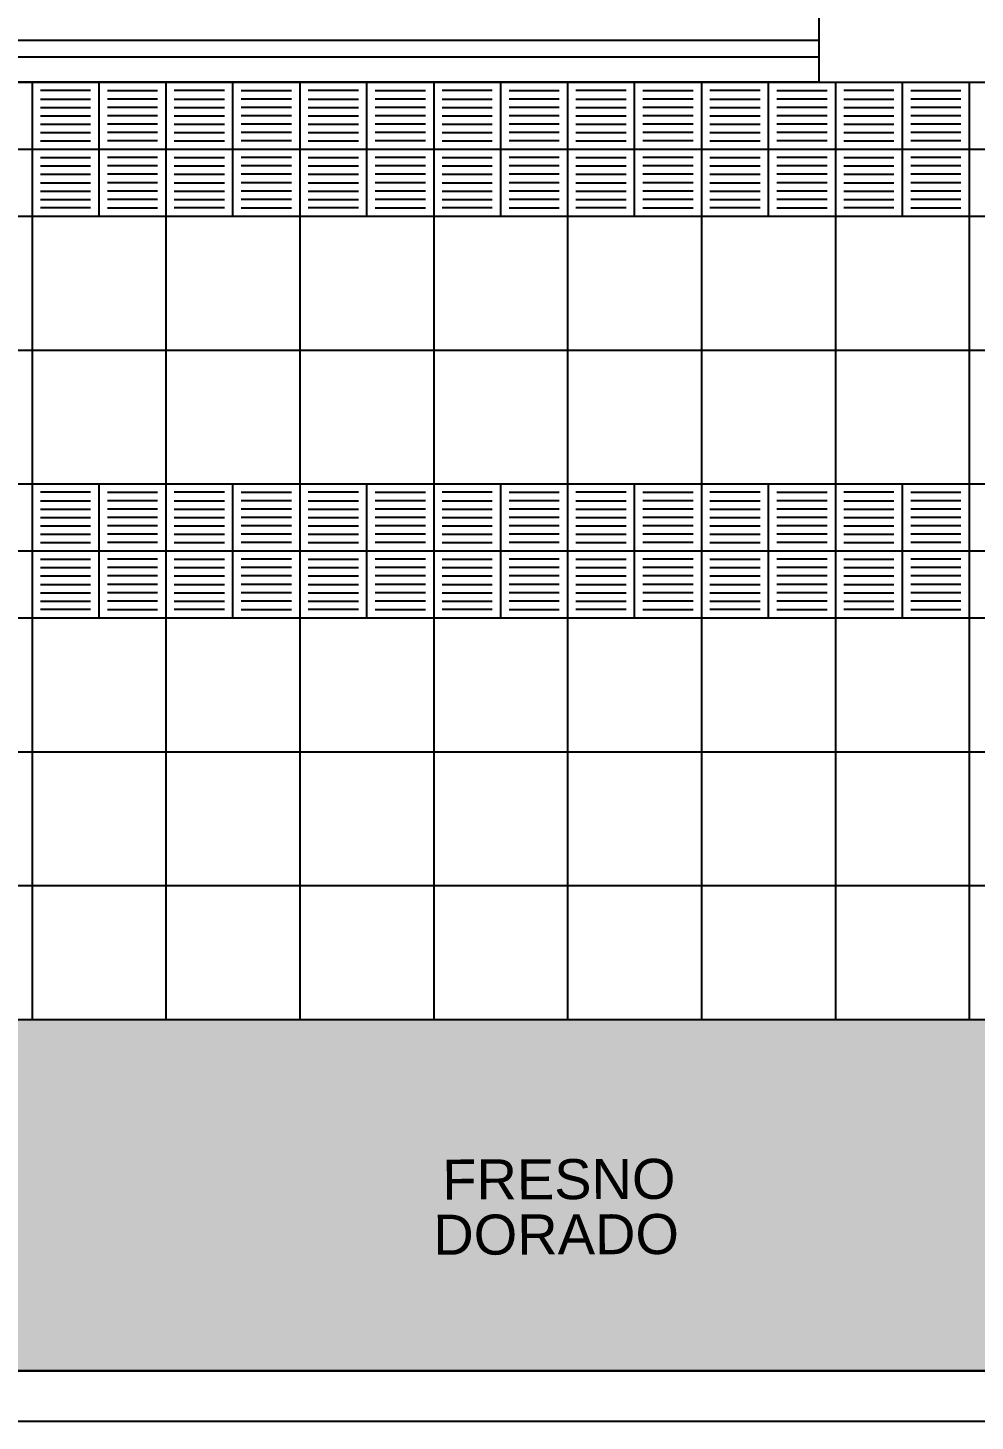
# Model space of a CAD drawing. Header units: inches. Extents: x -309 to 190, y -1585 to -1350.
# Drawn here: x -238.904 to -236.074, y -1423.408 to -1419.246 of the extents above; entities that cross this region are included whole.
import ezdxf

# ---------------------------------------------------------------- set-up
doc = ezdxf.new("R2010")
doc.units = ezdxf.units.IN
doc.header["$MEASUREMENT"] = 0
doc.linetypes.add('CENTER2', pattern=[1.125, 0.75, -0.125, 0.125, -0.125])
doc.linetypes.add('HIDDEN', pattern=[0.375, 0.25, -0.125])
for name, color, linetype in [('02', 9, 'CONTINUOUS'), ('10-TEXTO', 9, 'CONTINUOUS'), ('CIEGOS', 9, 'CONTINUOUS'), ('DET', 9, 'CONTINUOUS'), ('lm', 9, 'HIDDEN'), ('NO VIDENTES', 9, 'CONTINUOUS'), ('V2', 9, 'CONTINUOUS')]:
    doc.layers.add(name, color=color, linetype=linetype)
doc.styles.add('ROMANS', font='arial.ttf')

msp = doc.modelspace()

# ---------------------------------------------------------------- hatches: boundary and pattern name
at = {"layer": 'DET'}
h = msp.add_hatch(dxfattribs=at)
h.set_pattern_fill('AR-CONC', color=256, scale=0.04, style=0)
h.set_pattern_definition([(50, (136.40562, -1134.24455), (0.28690407, -0.02510085), [0.03, -0.33]), (355, (136.40562, -1134.24455), (-0.05550053, 0.30087685), [0.024, -0.264]), (100.451444, (136.42953, -1134.24665), (0.23140354, 0.275776), [0.02549608, -0.28045684]), (46.1842, (136.40562, -1134.16455), (0.42689653, -0.0662077), [0.045, -0.495]), (96.63564, (136.4412, -1134.17007), (0.37386478, 0.38964744), [0.03824414, -0.4206855]), (351.18416, (136.4056, -1134.16455), (0.37386478, 0.38964744), [0.036, -0.396]), (21, (136.44562, -1134.18455), (0.23876282, -0.16104756), [0.03, -0.33]), (326, (136.44562, -1134.18455), (0.09732613, 0.29006002), [0.024, -0.264]), (71.451445, (136.46552, -1134.19797), (0.33608895, 0.12901246), [0.02549608, -0.28045684]), (37.5, (136.40562, -1134.24455), (0.004863942, 0.133157542), [0, -0.2608, 0, -0.268, 0, -0.265]), (7.5, (136.40562, -1134.24455), (0.105227815, 0.157764685), [0, -0.1528, 0, -0.2548, 0, -0.101]), (327.5, (136.31642, -1134.24455), (0.213528974, -0.009021949), [0, -0.1, 0, -0.312, 0, -0.414]), (317.5, (136.27642, -1134.24455), (0.23327447, 0.04004199), [0, -0.13, 0, -0.2072, 0, -0.294])])
h.paths.add_polyline_path([(-239.6918, -1422.2082), (-239.6918, -1423.2582), (-212.4918, -1423.2582), (-212.4918, -1422.2082)])

# ---------------------------------------------------------------- linework, layer by layer
at = {"layer": '02'}
for p, q in [((-236.541, -1419.2832), (-241.5318, -1419.2832)), ((-236.541, -1419.3332), (-241.5318, -1419.3332))]:
    msp.add_line(p, q, dxfattribs=at)
msp.add_lwpolyline([(-241.5318, -1419.2082), (-236.541, -1419.2082), (-236.541, -1419.4082), (-241.5318, -1419.4082)], close=True, dxfattribs=at)
at = {"layer": 'CIEGOS'}
for points in [[(-264.4918, -1419.4082), (-172.9718, -1419.4082)], [(-264.6577, -1419.8082), (-172.8062, -1419.8082)], [(-264.9895, -1420.6082), (-172.4742, -1420.6082)], [(-264.9895, -1420.6082), (-172.4742, -1420.6082)], [(-265.1553, -1421.0082), (-172.3084, -1421.0082)], [(-265.1553, -1421.0082), (-172.3084, -1421.0082)]]:
    msp.add_lwpolyline(points, dxfattribs=at)
at = {"layer": 'DET'}
for points in [[(-238.8918, -1419.4082), (-238.8918, -1422.2082)], [(-238.8918, -1419.4082), (-238.8918, -1422.2082)], [(-238.6918, -1419.8082), (-238.6918, -1419.4082)], [(-238.6918, -1419.8082), (-238.6918, -1419.4082)], [(-238.4918, -1419.4082), (-238.4918, -1422.2082)], [(-238.4918, -1419.4082), (-238.4918, -1422.2082)], [(-238.2918, -1419.8082), (-238.2918, -1419.4082)], [(-238.2918, -1419.8082), (-238.2918, -1419.4082)], [(-238.0918, -1419.4082), (-238.0918, -1422.2082)], [(-238.0918, -1419.4082), (-238.0918, -1422.2082)], [(-237.8918, -1419.8082), (-237.8918, -1419.4082)], [(-237.8918, -1419.8082), (-237.8918, -1419.4082)], [(-237.6918, -1419.4082), (-237.6918, -1422.2082)], [(-237.6918, -1419.4082), (-237.6918, -1422.2082)], [(-237.4918, -1419.8082), (-237.4918, -1419.4082)], [(-237.4918, -1419.8082), (-237.4918, -1419.4082)], [(-237.2918, -1419.4082), (-237.2918, -1422.2082)], [(-237.2918, -1419.4082), (-237.2918, -1422.2082)], [(-237.0918, -1419.8082), (-237.0918, -1419.4082)], [(-237.0918, -1419.8082), (-237.0918, -1419.4082)], [(-236.8918, -1419.4082), (-236.8918, -1422.2082)], [(-236.8918, -1419.4082), (-236.8918, -1422.2082)], [(-236.6918, -1419.8082), (-236.6918, -1419.4082)], [(-236.6918, -1419.8082), (-236.6918, -1419.4082)], [(-236.4918, -1419.4082), (-236.4918, -1422.2082)], [(-236.4918, -1419.4082), (-236.4918, -1422.2082)], [(-236.2918, -1419.8082), (-236.2918, -1419.4082)], [(-236.2918, -1419.8082), (-236.2918, -1419.4082)], [(-236.0918, -1419.4082), (-236.0918, -1422.2082)], [(-236.0918, -1419.4082), (-236.0918, -1422.2082)], [(-264.5748, -1419.6082), (-172.889, -1419.6082)], [(-264.8236, -1420.2082), (-172.6405, -1420.2082)], [(-264.8236, -1420.2082), (-172.6405, -1420.2082)], [(-238.6918, -1421.0082), (-238.6918, -1420.6082)], [(-238.6918, -1421.0082), (-238.6918, -1420.6082)], [(-238.2918, -1421.0082), (-238.2918, -1420.6082)], [(-238.2918, -1421.0082), (-238.2918, -1420.6082)], [(-237.8918, -1421.0082), (-237.8918, -1420.6082)], [(-237.8918, -1421.0082), (-237.8918, -1420.6082)], [(-237.4918, -1421.0082), (-237.4918, -1420.6082)], [(-237.4918, -1421.0082), (-237.4918, -1420.6082)], [(-237.0918, -1421.0082), (-237.0918, -1420.6082)], [(-237.0918, -1421.0082), (-237.0918, -1420.6082)], [(-236.6918, -1421.0082), (-236.6918, -1420.6082)], [(-236.6918, -1421.0082), (-236.6918, -1420.6082)], [(-236.2918, -1421.0082), (-236.2918, -1420.6082)], [(-236.2918, -1421.0082), (-236.2918, -1420.6082)], [(-265.0724, -1420.8082), (-172.3914, -1420.8082)], [(-265.0724, -1420.8082), (-172.3914, -1420.8082)], [(-265.3212, -1421.4082), (-172.1425, -1421.4082)], [(-265.3212, -1421.4082), (-172.1425, -1421.4082)], [(-265.4871, -1421.8082), (-171.9766, -1421.8082)], [(-265.4871, -1421.8082), (-171.9766, -1421.8082)], [(-265.653, -1422.2082), (-171.8107, -1422.2082)]]:
    msp.add_lwpolyline(points, dxfattribs=at)
at = {"layer": 'lm', "linetype": 'CENTER2'}
msp.add_line((-265.8046, -1419.4082), (-171.4579, -1419.4082), dxfattribs=at)
msp.add_line((-265.8046, -1419.4082), (-171.4579, -1419.4082), dxfattribs=at)
at = {"layer": 'NO VIDENTES'}
for p, q in [((-238.7168, -1419.4332), (-238.8668, -1419.4332)), ((-238.7168, -1419.4332), (-238.8668, -1419.4332)), ((-238.6668, -1419.4332), (-238.5168, -1419.4332)), ((-238.6668, -1419.4332), (-238.5168, -1419.4332)), ((-238.3168, -1419.4332), (-238.4668, -1419.4332)), ((-238.3168, -1419.4332), (-238.4668, -1419.4332)), ((-238.2668, -1419.4332), (-238.1168, -1419.4332)), ((-238.2668, -1419.4332), (-238.1168, -1419.4332)), ((-237.9168, -1419.4332), (-238.0668, -1419.4332)), ((-237.9168, -1419.4332), (-238.0668, -1419.4332)), ((-237.8668, -1419.4332), (-237.7168, -1419.4332)), ((-237.8668, -1419.4332), (-237.7168, -1419.4332)), ((-237.5168, -1419.4332), (-237.6668, -1419.4332)), ((-237.5168, -1419.4332), (-237.6668, -1419.4332)), ((-237.4668, -1419.4332), (-237.3168, -1419.4332)), ((-237.4668, -1419.4332), (-237.3168, -1419.4332)), ((-237.1168, -1419.4332), (-237.2668, -1419.4332)), ((-237.1168, -1419.4332), (-237.2668, -1419.4332)), ((-237.0668, -1419.4332), (-236.9168, -1419.4332)), ((-237.0668, -1419.4332), (-236.9168, -1419.4332)), ((-236.7168, -1419.4332), (-236.8668, -1419.4332)), ((-236.7168, -1419.4332), (-236.8668, -1419.4332)), ((-236.6668, -1419.4332), (-236.5168, -1419.4332)), ((-236.6668, -1419.4332), (-236.5168, -1419.4332)), ((-236.3168, -1419.4332), (-236.4668, -1419.4332)), ((-236.3168, -1419.4332), (-236.4668, -1419.4332)), ((-236.2668, -1419.4332), (-236.1168, -1419.4332)), ((-236.2668, -1419.4332), (-236.1168, -1419.4332)), ((-238.8668, -1419.4582), (-238.7168, -1419.4582)), ((-238.8668, -1419.4582), (-238.7168, -1419.4582)), ((-238.8668, -1419.4832), (-238.7168, -1419.4832)), ((-238.8668, -1419.4832), (-238.7168, -1419.4832)), ((-238.5168, -1419.4582), (-238.6668, -1419.4582)), ((-238.5168, -1419.4582), (-238.6668, -1419.4582)), ((-238.5168, -1419.4832), (-238.6668, -1419.4832)), ((-238.5168, -1419.4832), (-238.6668, -1419.4832)), ((-238.4668, -1419.4582), (-238.3168, -1419.4582)), ((-238.4668, -1419.4582), (-238.3168, -1419.4582)), ((-238.4668, -1419.4832), (-238.3168, -1419.4832)), ((-238.4668, -1419.4832), (-238.3168, -1419.4832)), ((-238.1168, -1419.4582), (-238.2668, -1419.4582)), ((-238.1168, -1419.4582), (-238.2668, -1419.4582)), ((-238.1168, -1419.4832), (-238.2668, -1419.4832)), ((-238.1168, -1419.4832), (-238.2668, -1419.4832)), ((-238.0668, -1419.4582), (-237.9168, -1419.4582)), ((-238.0668, -1419.4582), (-237.9168, -1419.4582)), ((-238.0668, -1419.4832), (-237.9168, -1419.4832)), ((-238.0668, -1419.4832), (-237.9168, -1419.4832)), ((-237.7168, -1419.4582), (-237.8668, -1419.4582)), ((-237.7168, -1419.4582), (-237.8668, -1419.4582)), ((-237.7168, -1419.4832), (-237.8668, -1419.4832)), ((-237.7168, -1419.4832), (-237.8668, -1419.4832)), ((-237.6668, -1419.4582), (-237.5168, -1419.4582)), ((-237.6668, -1419.4582), (-237.5168, -1419.4582)), ((-237.6668, -1419.4832), (-237.5168, -1419.4832)), ((-237.6668, -1419.4832), (-237.5168, -1419.4832)), ((-237.3168, -1419.4582), (-237.4668, -1419.4582)), ((-237.3168, -1419.4582), (-237.4668, -1419.4582)), ((-237.3168, -1419.4832), (-237.4668, -1419.4832)), ((-237.3168, -1419.4832), (-237.4668, -1419.4832)), ((-237.2668, -1419.4582), (-237.1168, -1419.4582)), ((-237.2668, -1419.4582), (-237.1168, -1419.4582)), ((-237.2668, -1419.4832), (-237.1168, -1419.4832)), ((-237.2668, -1419.4832), (-237.1168, -1419.4832)), ((-236.9168, -1419.4582), (-237.0668, -1419.4582)), ((-236.9168, -1419.4582), (-237.0668, -1419.4582)), ((-236.9168, -1419.4832), (-237.0668, -1419.4832)), ((-236.9168, -1419.4832), (-237.0668, -1419.4832)), ((-236.8668, -1419.4582), (-236.7168, -1419.4582)), ((-236.8668, -1419.4582), (-236.7168, -1419.4582)), ((-236.8668, -1419.4832), (-236.7168, -1419.4832)), ((-236.8668, -1419.4832), (-236.7168, -1419.4832)), ((-236.5168, -1419.4582), (-236.6668, -1419.4582)), ((-236.5168, -1419.4582), (-236.6668, -1419.4582)), ((-236.5168, -1419.4832), (-236.6668, -1419.4832)), ((-236.5168, -1419.4832), (-236.6668, -1419.4832)), ((-236.4668, -1419.4582), (-236.3168, -1419.4582)), ((-236.4668, -1419.4582), (-236.3168, -1419.4582)), ((-236.4668, -1419.4832), (-236.3168, -1419.4832)), ((-236.4668, -1419.4832), (-236.3168, -1419.4832)), ((-236.1168, -1419.4582), (-236.2668, -1419.4582)), ((-236.1168, -1419.4582), (-236.2668, -1419.4582)), ((-236.1168, -1419.4832), (-236.2668, -1419.4832)), ((-236.1168, -1419.4832), (-236.2668, -1419.4832)), ((-238.8668, -1419.5082), (-238.7168, -1419.5082)), ((-238.8668, -1419.5082), (-238.7168, -1419.5082)), ((-238.8668, -1419.5332), (-238.7168, -1419.5332)), ((-238.8668, -1419.5332), (-238.7168, -1419.5332)), ((-238.5168, -1419.5082), (-238.6668, -1419.5082)), ((-238.5168, -1419.5082), (-238.6668, -1419.5082)), ((-238.5168, -1419.5332), (-238.6668, -1419.5332)), ((-238.5168, -1419.5332), (-238.6668, -1419.5332)), ((-238.4668, -1419.5082), (-238.3168, -1419.5082)), ((-238.4668, -1419.5082), (-238.3168, -1419.5082)), ((-238.4668, -1419.5332), (-238.3168, -1419.5332)), ((-238.4668, -1419.5332), (-238.3168, -1419.5332)), ((-238.1168, -1419.5082), (-238.2668, -1419.5082)), ((-238.1168, -1419.5082), (-238.2668, -1419.5082)), ((-238.1168, -1419.5332), (-238.2668, -1419.5332)), ((-238.1168, -1419.5332), (-238.2668, -1419.5332)), ((-238.0668, -1419.5082), (-237.9168, -1419.5082)), ((-238.0668, -1419.5082), (-237.9168, -1419.5082)), ((-238.0668, -1419.5332), (-237.9168, -1419.5332)), ((-238.0668, -1419.5332), (-237.9168, -1419.5332)), ((-237.7168, -1419.5082), (-237.8668, -1419.5082)), ((-237.7168, -1419.5082), (-237.8668, -1419.5082)), ((-237.7168, -1419.5332), (-237.8668, -1419.5332)), ((-237.7168, -1419.5332), (-237.8668, -1419.5332)), ((-237.6668, -1419.5082), (-237.5168, -1419.5082)), ((-237.6668, -1419.5082), (-237.5168, -1419.5082)), ((-237.6668, -1419.5332), (-237.5168, -1419.5332)), ((-237.6668, -1419.5332), (-237.5168, -1419.5332)), ((-237.3168, -1419.5082), (-237.4668, -1419.5082)), ((-237.3168, -1419.5082), (-237.4668, -1419.5082)), ((-237.3168, -1419.5332), (-237.4668, -1419.5332)), ((-237.3168, -1419.5332), (-237.4668, -1419.5332)), ((-237.2668, -1419.5082), (-237.1168, -1419.5082)), ((-237.2668, -1419.5082), (-237.1168, -1419.5082)), ((-237.2668, -1419.5332), (-237.1168, -1419.5332)), ((-237.2668, -1419.5332), (-237.1168, -1419.5332)), ((-236.9168, -1419.5082), (-237.0668, -1419.5082)), ((-236.9168, -1419.5082), (-237.0668, -1419.5082)), ((-236.9168, -1419.5332), (-237.0668, -1419.5332)), ((-236.9168, -1419.5332), (-237.0668, -1419.5332)), ((-236.8668, -1419.5082), (-236.7168, -1419.5082)), ((-236.8668, -1419.5082), (-236.7168, -1419.5082)), ((-236.8668, -1419.5332), (-236.7168, -1419.5332)), ((-236.8668, -1419.5332), (-236.7168, -1419.5332)), ((-236.5168, -1419.5082), (-236.6668, -1419.5082)), ((-236.5168, -1419.5082), (-236.6668, -1419.5082)), ((-236.5168, -1419.5332), (-236.6668, -1419.5332)), ((-236.5168, -1419.5332), (-236.6668, -1419.5332)), ((-236.4668, -1419.5082), (-236.3168, -1419.5082)), ((-236.4668, -1419.5082), (-236.3168, -1419.5082)), ((-236.4668, -1419.5332), (-236.3168, -1419.5332)), ((-236.4668, -1419.5332), (-236.3168, -1419.5332)), ((-236.1168, -1419.5082), (-236.2668, -1419.5082)), ((-236.1168, -1419.5082), (-236.2668, -1419.5082)), ((-236.1168, -1419.5332), (-236.2668, -1419.5332)), ((-236.1168, -1419.5332), (-236.2668, -1419.5332)), ((-238.8668, -1419.5582), (-238.7168, -1419.5582)), ((-238.8668, -1419.5582), (-238.7168, -1419.5582)), ((-238.5168, -1419.5582), (-238.6668, -1419.5582)), ((-238.5168, -1419.5582), (-238.6668, -1419.5582)), ((-238.4668, -1419.5582), (-238.3168, -1419.5582)), ((-238.4668, -1419.5582), (-238.3168, -1419.5582)), ((-238.1168, -1419.5582), (-238.2668, -1419.5582)), ((-238.1168, -1419.5582), (-238.2668, -1419.5582)), ((-238.0668, -1419.5582), (-237.9168, -1419.5582)), ((-238.0668, -1419.5582), (-237.9168, -1419.5582)), ((-237.7168, -1419.5582), (-237.8668, -1419.5582)), ((-237.7168, -1419.5582), (-237.8668, -1419.5582)), ((-237.6668, -1419.5582), (-237.5168, -1419.5582)), ((-237.6668, -1419.5582), (-237.5168, -1419.5582)), ((-237.3168, -1419.5582), (-237.4668, -1419.5582)), ((-237.3168, -1419.5582), (-237.4668, -1419.5582)), ((-237.2668, -1419.5582), (-237.1168, -1419.5582)), ((-237.2668, -1419.5582), (-237.1168, -1419.5582)), ((-236.9168, -1419.5582), (-237.0668, -1419.5582)), ((-236.9168, -1419.5582), (-237.0668, -1419.5582)), ((-236.8668, -1419.5582), (-236.7168, -1419.5582)), ((-236.8668, -1419.5582), (-236.7168, -1419.5582)), ((-236.5168, -1419.5582), (-236.6668, -1419.5582)), ((-236.5168, -1419.5582), (-236.6668, -1419.5582)), ((-236.4668, -1419.5582), (-236.3168, -1419.5582)), ((-236.4668, -1419.5582), (-236.3168, -1419.5582)), ((-236.1168, -1419.5582), (-236.2668, -1419.5582)), ((-236.1168, -1419.5582), (-236.2668, -1419.5582)), ((-238.8668, -1419.5832), (-238.7168, -1419.5832)), ((-238.8668, -1419.5832), (-238.7168, -1419.5832)), ((-238.5168, -1419.5832), (-238.6668, -1419.5832)), ((-238.5168, -1419.5832), (-238.6668, -1419.5832)), ((-238.4668, -1419.5832), (-238.3168, -1419.5832)), ((-238.4668, -1419.5832), (-238.3168, -1419.5832)), ((-238.1168, -1419.5832), (-238.2668, -1419.5832)), ((-238.1168, -1419.5832), (-238.2668, -1419.5832)), ((-238.0668, -1419.5832), (-237.9168, -1419.5832)), ((-238.0668, -1419.5832), (-237.9168, -1419.5832)), ((-237.7168, -1419.5832), (-237.8668, -1419.5832)), ((-237.7168, -1419.5832), (-237.8668, -1419.5832)), ((-237.6668, -1419.5832), (-237.5168, -1419.5832)), ((-237.6668, -1419.5832), (-237.5168, -1419.5832)), ((-237.3168, -1419.5832), (-237.4668, -1419.5832)), ((-237.3168, -1419.5832), (-237.4668, -1419.5832)), ((-237.2668, -1419.5832), (-237.1168, -1419.5832)), ((-237.2668, -1419.5832), (-237.1168, -1419.5832)), ((-236.9168, -1419.5832), (-237.0668, -1419.5832)), ((-236.9168, -1419.5832), (-237.0668, -1419.5832)), ((-236.8668, -1419.5832), (-236.7168, -1419.5832)), ((-236.8668, -1419.5832), (-236.7168, -1419.5832)), ((-236.5168, -1419.5832), (-236.6668, -1419.5832)), ((-236.5168, -1419.5832), (-236.6668, -1419.5832)), ((-236.4668, -1419.5832), (-236.3168, -1419.5832)), ((-236.4668, -1419.5832), (-236.3168, -1419.5832)), ((-236.1168, -1419.5832), (-236.2668, -1419.5832)), ((-236.1168, -1419.5832), (-236.2668, -1419.5832)), ((-238.8668, -1419.6332), (-238.7168, -1419.6332)), ((-238.8668, -1419.6332), (-238.7168, -1419.6332)), ((-238.8668, -1419.6582), (-238.7168, -1419.6582)), ((-238.8668, -1419.6582), (-238.7168, -1419.6582)), ((-238.5168, -1419.6332), (-238.6668, -1419.6332)), ((-238.5168, -1419.6332), (-238.6668, -1419.6332)), ((-238.5168, -1419.6582), (-238.6668, -1419.6582)), ((-238.5168, -1419.6582), (-238.6668, -1419.6582)), ((-238.4668, -1419.6332), (-238.3168, -1419.6332)), ((-238.4668, -1419.6332), (-238.3168, -1419.6332)), ((-238.4668, -1419.6582), (-238.3168, -1419.6582)), ((-238.4668, -1419.6582), (-238.3168, -1419.6582)), ((-238.1168, -1419.6332), (-238.2668, -1419.6332)), ((-238.1168, -1419.6332), (-238.2668, -1419.6332)), ((-238.1168, -1419.6582), (-238.2668, -1419.6582)), ((-238.1168, -1419.6582), (-238.2668, -1419.6582)), ((-238.0668, -1419.6332), (-237.9168, -1419.6332)), ((-238.0668, -1419.6332), (-237.9168, -1419.6332)), ((-238.0668, -1419.6582), (-237.9168, -1419.6582)), ((-238.0668, -1419.6582), (-237.9168, -1419.6582)), ((-237.7168, -1419.6332), (-237.8668, -1419.6332)), ((-237.7168, -1419.6332), (-237.8668, -1419.6332)), ((-237.7168, -1419.6582), (-237.8668, -1419.6582)), ((-237.7168, -1419.6582), (-237.8668, -1419.6582)), ((-237.6668, -1419.6332), (-237.5168, -1419.6332)), ((-237.6668, -1419.6332), (-237.5168, -1419.6332)), ((-237.6668, -1419.6582), (-237.5168, -1419.6582)), ((-237.6668, -1419.6582), (-237.5168, -1419.6582)), ((-237.3168, -1419.6332), (-237.4668, -1419.6332)), ((-237.3168, -1419.6332), (-237.4668, -1419.6332)), ((-237.3168, -1419.6582), (-237.4668, -1419.6582)), ((-237.3168, -1419.6582), (-237.4668, -1419.6582)), ((-237.2668, -1419.6332), (-237.1168, -1419.6332)), ((-237.2668, -1419.6332), (-237.1168, -1419.6332)), ((-237.2668, -1419.6582), (-237.1168, -1419.6582)), ((-237.2668, -1419.6582), (-237.1168, -1419.6582)), ((-236.9168, -1419.6332), (-237.0668, -1419.6332)), ((-236.9168, -1419.6332), (-237.0668, -1419.6332)), ((-236.9168, -1419.6582), (-237.0668, -1419.6582)), ((-236.9168, -1419.6582), (-237.0668, -1419.6582)), ((-236.8668, -1419.6332), (-236.7168, -1419.6332)), ((-236.8668, -1419.6332), (-236.7168, -1419.6332)), ((-236.8668, -1419.6582), (-236.7168, -1419.6582)), ((-236.8668, -1419.6582), (-236.7168, -1419.6582)), ((-236.5168, -1419.6332), (-236.6668, -1419.6332)), ((-236.5168, -1419.6332), (-236.6668, -1419.6332)), ((-236.5168, -1419.6582), (-236.6668, -1419.6582)), ((-236.5168, -1419.6582), (-236.6668, -1419.6582)), ((-236.4668, -1419.6332), (-236.3168, -1419.6332)), ((-236.4668, -1419.6332), (-236.3168, -1419.6332)), ((-236.4668, -1419.6582), (-236.3168, -1419.6582)), ((-236.4668, -1419.6582), (-236.3168, -1419.6582)), ((-236.1168, -1419.6332), (-236.2668, -1419.6332)), ((-236.1168, -1419.6332), (-236.2668, -1419.6332)), ((-236.1168, -1419.6582), (-236.2668, -1419.6582)), ((-236.1168, -1419.6582), (-236.2668, -1419.6582)), ((-238.8668, -1419.6832), (-238.7168, -1419.6832)), ((-238.8668, -1419.6832), (-238.7168, -1419.6832)), ((-238.5168, -1419.6832), (-238.6668, -1419.6832)), ((-238.5168, -1419.6832), (-238.6668, -1419.6832)), ((-238.4668, -1419.6832), (-238.3168, -1419.6832)), ((-238.4668, -1419.6832), (-238.3168, -1419.6832)), ((-238.1168, -1419.6832), (-238.2668, -1419.6832)), ((-238.1168, -1419.6832), (-238.2668, -1419.6832)), ((-238.0668, -1419.6832), (-237.9168, -1419.6832)), ((-238.0668, -1419.6832), (-237.9168, -1419.6832)), ((-237.7168, -1419.6832), (-237.8668, -1419.6832)), ((-237.7168, -1419.6832), (-237.8668, -1419.6832)), ((-237.6668, -1419.6832), (-237.5168, -1419.6832)), ((-237.6668, -1419.6832), (-237.5168, -1419.6832)), ((-237.3168, -1419.6832), (-237.4668, -1419.6832)), ((-237.3168, -1419.6832), (-237.4668, -1419.6832)), ((-237.2668, -1419.6832), (-237.1168, -1419.6832)), ((-237.2668, -1419.6832), (-237.1168, -1419.6832)), ((-236.9168, -1419.6832), (-237.0668, -1419.6832)), ((-236.9168, -1419.6832), (-237.0668, -1419.6832)), ((-236.8668, -1419.6832), (-236.7168, -1419.6832)), ((-236.8668, -1419.6832), (-236.7168, -1419.6832)), ((-236.5168, -1419.6832), (-236.6668, -1419.6832)), ((-236.5168, -1419.6832), (-236.6668, -1419.6832)), ((-236.4668, -1419.6832), (-236.3168, -1419.6832)), ((-236.4668, -1419.6832), (-236.3168, -1419.6832)), ((-236.1168, -1419.6832), (-236.2668, -1419.6832)), ((-236.1168, -1419.6832), (-236.2668, -1419.6832)), ((-238.8668, -1419.7082), (-238.7168, -1419.7082)), ((-238.8668, -1419.7082), (-238.7168, -1419.7082)), ((-238.8668, -1419.7332), (-238.7168, -1419.7332)), ((-238.8668, -1419.7332), (-238.7168, -1419.7332)), ((-238.5168, -1419.7082), (-238.6668, -1419.7082)), ((-238.5168, -1419.7082), (-238.6668, -1419.7082)), ((-238.5168, -1419.7332), (-238.6668, -1419.7332)), ((-238.5168, -1419.7332), (-238.6668, -1419.7332)), ((-238.4668, -1419.7082), (-238.3168, -1419.7082)), ((-238.4668, -1419.7082), (-238.3168, -1419.7082)), ((-238.4668, -1419.7332), (-238.3168, -1419.7332)), ((-238.4668, -1419.7332), (-238.3168, -1419.7332)), ((-238.1168, -1419.7082), (-238.2668, -1419.7082)), ((-238.1168, -1419.7082), (-238.2668, -1419.7082)), ((-238.1168, -1419.7332), (-238.2668, -1419.7332)), ((-238.1168, -1419.7332), (-238.2668, -1419.7332)), ((-238.0668, -1419.7082), (-237.9168, -1419.7082)), ((-238.0668, -1419.7082), (-237.9168, -1419.7082)), ((-238.0668, -1419.7332), (-237.9168, -1419.7332)), ((-238.0668, -1419.7332), (-237.9168, -1419.7332)), ((-237.7168, -1419.7082), (-237.8668, -1419.7082)), ((-237.7168, -1419.7082), (-237.8668, -1419.7082)), ((-237.7168, -1419.7332), (-237.8668, -1419.7332)), ((-237.7168, -1419.7332), (-237.8668, -1419.7332)), ((-237.6668, -1419.7082), (-237.5168, -1419.7082)), ((-237.6668, -1419.7082), (-237.5168, -1419.7082)), ((-237.6668, -1419.7332), (-237.5168, -1419.7332)), ((-237.6668, -1419.7332), (-237.5168, -1419.7332)), ((-237.3168, -1419.7082), (-237.4668, -1419.7082)), ((-237.3168, -1419.7082), (-237.4668, -1419.7082)), ((-237.3168, -1419.7332), (-237.4668, -1419.7332)), ((-237.3168, -1419.7332), (-237.4668, -1419.7332)), ((-237.2668, -1419.7082), (-237.1168, -1419.7082)), ((-237.2668, -1419.7082), (-237.1168, -1419.7082)), ((-237.2668, -1419.7332), (-237.1168, -1419.7332)), ((-237.2668, -1419.7332), (-237.1168, -1419.7332)), ((-236.9168, -1419.7082), (-237.0668, -1419.7082)), ((-236.9168, -1419.7082), (-237.0668, -1419.7082)), ((-236.9168, -1419.7332), (-237.0668, -1419.7332)), ((-236.9168, -1419.7332), (-237.0668, -1419.7332)), ((-236.8668, -1419.7082), (-236.7168, -1419.7082)), ((-236.8668, -1419.7082), (-236.7168, -1419.7082)), ((-236.8668, -1419.7332), (-236.7168, -1419.7332)), ((-236.8668, -1419.7332), (-236.7168, -1419.7332)), ((-236.5168, -1419.7082), (-236.6668, -1419.7082)), ((-236.5168, -1419.7082), (-236.6668, -1419.7082)), ((-236.5168, -1419.7332), (-236.6668, -1419.7332)), ((-236.5168, -1419.7332), (-236.6668, -1419.7332)), ((-236.4668, -1419.7082), (-236.3168, -1419.7082)), ((-236.4668, -1419.7082), (-236.3168, -1419.7082)), ((-236.4668, -1419.7332), (-236.3168, -1419.7332)), ((-236.4668, -1419.7332), (-236.3168, -1419.7332)), ((-236.1168, -1419.7082), (-236.2668, -1419.7082)), ((-236.1168, -1419.7082), (-236.2668, -1419.7082)), ((-236.1168, -1419.7332), (-236.2668, -1419.7332)), ((-236.1168, -1419.7332), (-236.2668, -1419.7332)), ((-238.8668, -1419.7582), (-238.7168, -1419.7582)), ((-238.8668, -1419.7582), (-238.7168, -1419.7582)), ((-238.7168, -1419.7832), (-238.8668, -1419.7832)), ((-238.7168, -1419.7832), (-238.8668, -1419.7832)), ((-238.5168, -1419.7582), (-238.6668, -1419.7582)), ((-238.5168, -1419.7582), (-238.6668, -1419.7582)), ((-238.6668, -1419.7832), (-238.5168, -1419.7832)), ((-238.6668, -1419.7832), (-238.5168, -1419.7832)), ((-238.4668, -1419.7582), (-238.3168, -1419.7582)), ((-238.4668, -1419.7582), (-238.3168, -1419.7582)), ((-238.3168, -1419.7832), (-238.4668, -1419.7832)), ((-238.3168, -1419.7832), (-238.4668, -1419.7832)), ((-238.1168, -1419.7582), (-238.2668, -1419.7582)), ((-238.1168, -1419.7582), (-238.2668, -1419.7582)), ((-238.2668, -1419.7832), (-238.1168, -1419.7832)), ((-238.2668, -1419.7832), (-238.1168, -1419.7832)), ((-238.0668, -1419.7582), (-237.9168, -1419.7582)), ((-238.0668, -1419.7582), (-237.9168, -1419.7582)), ((-237.9168, -1419.7832), (-238.0668, -1419.7832)), ((-237.9168, -1419.7832), (-238.0668, -1419.7832)), ((-237.7168, -1419.7582), (-237.8668, -1419.7582)), ((-237.7168, -1419.7582), (-237.8668, -1419.7582)), ((-237.8668, -1419.7832), (-237.7168, -1419.7832)), ((-237.8668, -1419.7832), (-237.7168, -1419.7832)), ((-237.6668, -1419.7582), (-237.5168, -1419.7582)), ((-237.6668, -1419.7582), (-237.5168, -1419.7582)), ((-237.5168, -1419.7832), (-237.6668, -1419.7832)), ((-237.5168, -1419.7832), (-237.6668, -1419.7832)), ((-237.3168, -1419.7582), (-237.4668, -1419.7582)), ((-237.3168, -1419.7582), (-237.4668, -1419.7582)), ((-237.4668, -1419.7832), (-237.3168, -1419.7832)), ((-237.4668, -1419.7832), (-237.3168, -1419.7832)), ((-237.2668, -1419.7582), (-237.1168, -1419.7582)), ((-237.2668, -1419.7582), (-237.1168, -1419.7582)), ((-237.1168, -1419.7832), (-237.2668, -1419.7832)), ((-237.1168, -1419.7832), (-237.2668, -1419.7832)), ((-236.9168, -1419.7582), (-237.0668, -1419.7582)), ((-236.9168, -1419.7582), (-237.0668, -1419.7582)), ((-237.0668, -1419.7832), (-236.9168, -1419.7832)), ((-237.0668, -1419.7832), (-236.9168, -1419.7832)), ((-236.8668, -1419.7582), (-236.7168, -1419.7582)), ((-236.8668, -1419.7582), (-236.7168, -1419.7582)), ((-236.7168, -1419.7832), (-236.8668, -1419.7832)), ((-236.7168, -1419.7832), (-236.8668, -1419.7832)), ((-236.5168, -1419.7582), (-236.6668, -1419.7582)), ((-236.5168, -1419.7582), (-236.6668, -1419.7582)), ((-236.6668, -1419.7832), (-236.5168, -1419.7832)), ((-236.6668, -1419.7832), (-236.5168, -1419.7832)), ((-236.4668, -1419.7582), (-236.3168, -1419.7582)), ((-236.4668, -1419.7582), (-236.3168, -1419.7582)), ((-236.3168, -1419.7832), (-236.4668, -1419.7832)), ((-236.3168, -1419.7832), (-236.4668, -1419.7832)), ((-236.1168, -1419.7582), (-236.2668, -1419.7582)), ((-236.1168, -1419.7582), (-236.2668, -1419.7582)), ((-236.2668, -1419.7832), (-236.1168, -1419.7832)), ((-236.2668, -1419.7832), (-236.1168, -1419.7832)), ((-238.7168, -1420.6332), (-238.8668, -1420.6332)), ((-238.7168, -1420.6332), (-238.8668, -1420.6332)), ((-238.8668, -1420.6582), (-238.7168, -1420.6582)), ((-238.8668, -1420.6582), (-238.7168, -1420.6582)), ((-238.6668, -1420.6332), (-238.5168, -1420.6332)), ((-238.6668, -1420.6332), (-238.5168, -1420.6332)), ((-238.5168, -1420.6582), (-238.6668, -1420.6582)), ((-238.5168, -1420.6582), (-238.6668, -1420.6582)), ((-238.3168, -1420.6332), (-238.4668, -1420.6332)), ((-238.3168, -1420.6332), (-238.4668, -1420.6332)), ((-238.4668, -1420.6582), (-238.3168, -1420.6582)), ((-238.4668, -1420.6582), (-238.3168, -1420.6582)), ((-238.2668, -1420.6332), (-238.1168, -1420.6332)), ((-238.2668, -1420.6332), (-238.1168, -1420.6332)), ((-238.1168, -1420.6582), (-238.2668, -1420.6582)), ((-238.1168, -1420.6582), (-238.2668, -1420.6582)), ((-237.9168, -1420.6332), (-238.0668, -1420.6332)), ((-237.9168, -1420.6332), (-238.0668, -1420.6332)), ((-238.0668, -1420.6582), (-237.9168, -1420.6582)), ((-238.0668, -1420.6582), (-237.9168, -1420.6582)), ((-237.8668, -1420.6332), (-237.7168, -1420.6332)), ((-237.8668, -1420.6332), (-237.7168, -1420.6332)), ((-237.7168, -1420.6582), (-237.8668, -1420.6582)), ((-237.7168, -1420.6582), (-237.8668, -1420.6582)), ((-237.5168, -1420.6332), (-237.6668, -1420.6332)), ((-237.5168, -1420.6332), (-237.6668, -1420.6332)), ((-237.6668, -1420.6582), (-237.5168, -1420.6582)), ((-237.6668, -1420.6582), (-237.5168, -1420.6582)), ((-237.4668, -1420.6332), (-237.3168, -1420.6332)), ((-237.4668, -1420.6332), (-237.3168, -1420.6332)), ((-237.3168, -1420.6582), (-237.4668, -1420.6582)), ((-237.3168, -1420.6582), (-237.4668, -1420.6582)), ((-237.1168, -1420.6332), (-237.2668, -1420.6332)), ((-237.1168, -1420.6332), (-237.2668, -1420.6332)), ((-237.2668, -1420.6582), (-237.1168, -1420.6582)), ((-237.2668, -1420.6582), (-237.1168, -1420.6582)), ((-237.0668, -1420.6332), (-236.9168, -1420.6332)), ((-237.0668, -1420.6332), (-236.9168, -1420.6332)), ((-236.9168, -1420.6582), (-237.0668, -1420.6582)), ((-236.9168, -1420.6582), (-237.0668, -1420.6582)), ((-236.7168, -1420.6332), (-236.8668, -1420.6332)), ((-236.7168, -1420.6332), (-236.8668, -1420.6332)), ((-236.8668, -1420.6582), (-236.7168, -1420.6582)), ((-236.8668, -1420.6582), (-236.7168, -1420.6582)), ((-236.6668, -1420.6332), (-236.5168, -1420.6332)), ((-236.6668, -1420.6332), (-236.5168, -1420.6332)), ((-236.5168, -1420.6582), (-236.6668, -1420.6582)), ((-236.5168, -1420.6582), (-236.6668, -1420.6582)), ((-236.3168, -1420.6332), (-236.4668, -1420.6332)), ((-236.3168, -1420.6332), (-236.4668, -1420.6332)), ((-236.4668, -1420.6582), (-236.3168, -1420.6582)), ((-236.4668, -1420.6582), (-236.3168, -1420.6582)), ((-236.2668, -1420.6332), (-236.1168, -1420.6332)), ((-236.2668, -1420.6332), (-236.1168, -1420.6332)), ((-236.1168, -1420.6582), (-236.2668, -1420.6582)), ((-236.1168, -1420.6582), (-236.2668, -1420.6582)), ((-238.8668, -1420.6832), (-238.7168, -1420.6832)), ((-238.8668, -1420.6832), (-238.7168, -1420.6832)), ((-238.5168, -1420.6832), (-238.6668, -1420.6832)), ((-238.5168, -1420.6832), (-238.6668, -1420.6832)), ((-238.4668, -1420.6832), (-238.3168, -1420.6832)), ((-238.4668, -1420.6832), (-238.3168, -1420.6832)), ((-238.1168, -1420.6832), (-238.2668, -1420.6832)), ((-238.1168, -1420.6832), (-238.2668, -1420.6832)), ((-238.0668, -1420.6832), (-237.9168, -1420.6832)), ((-238.0668, -1420.6832), (-237.9168, -1420.6832)), ((-237.7168, -1420.6832), (-237.8668, -1420.6832)), ((-237.7168, -1420.6832), (-237.8668, -1420.6832)), ((-237.6668, -1420.6832), (-237.5168, -1420.6832)), ((-237.6668, -1420.6832), (-237.5168, -1420.6832)), ((-237.3168, -1420.6832), (-237.4668, -1420.6832)), ((-237.3168, -1420.6832), (-237.4668, -1420.6832)), ((-237.2668, -1420.6832), (-237.1168, -1420.6832)), ((-237.2668, -1420.6832), (-237.1168, -1420.6832)), ((-236.9168, -1420.6832), (-237.0668, -1420.6832)), ((-236.9168, -1420.6832), (-237.0668, -1420.6832)), ((-236.8668, -1420.6832), (-236.7168, -1420.6832)), ((-236.8668, -1420.6832), (-236.7168, -1420.6832)), ((-236.5168, -1420.6832), (-236.6668, -1420.6832)), ((-236.5168, -1420.6832), (-236.6668, -1420.6832)), ((-236.4668, -1420.6832), (-236.3168, -1420.6832)), ((-236.4668, -1420.6832), (-236.3168, -1420.6832)), ((-236.1168, -1420.6832), (-236.2668, -1420.6832)), ((-236.1168, -1420.6832), (-236.2668, -1420.6832)), ((-238.8668, -1420.7082), (-238.7168, -1420.7082)), ((-238.8668, -1420.7082), (-238.7168, -1420.7082)), ((-238.8668, -1420.7332), (-238.7168, -1420.7332)), ((-238.8668, -1420.7332), (-238.7168, -1420.7332)), ((-238.5168, -1420.7082), (-238.6668, -1420.7082)), ((-238.5168, -1420.7082), (-238.6668, -1420.7082)), ((-238.5168, -1420.7332), (-238.6668, -1420.7332)), ((-238.5168, -1420.7332), (-238.6668, -1420.7332)), ((-238.4668, -1420.7082), (-238.3168, -1420.7082)), ((-238.4668, -1420.7082), (-238.3168, -1420.7082)), ((-238.4668, -1420.7332), (-238.3168, -1420.7332)), ((-238.4668, -1420.7332), (-238.3168, -1420.7332)), ((-238.1168, -1420.7082), (-238.2668, -1420.7082)), ((-238.1168, -1420.7082), (-238.2668, -1420.7082)), ((-238.1168, -1420.7332), (-238.2668, -1420.7332)), ((-238.1168, -1420.7332), (-238.2668, -1420.7332)), ((-238.0668, -1420.7082), (-237.9168, -1420.7082)), ((-238.0668, -1420.7082), (-237.9168, -1420.7082)), ((-238.0668, -1420.7332), (-237.9168, -1420.7332)), ((-238.0668, -1420.7332), (-237.9168, -1420.7332)), ((-237.7168, -1420.7082), (-237.8668, -1420.7082)), ((-237.7168, -1420.7082), (-237.8668, -1420.7082)), ((-237.7168, -1420.7332), (-237.8668, -1420.7332)), ((-237.7168, -1420.7332), (-237.8668, -1420.7332)), ((-237.6668, -1420.7082), (-237.5168, -1420.7082)), ((-237.6668, -1420.7082), (-237.5168, -1420.7082)), ((-237.6668, -1420.7332), (-237.5168, -1420.7332)), ((-237.6668, -1420.7332), (-237.5168, -1420.7332)), ((-237.3168, -1420.7082), (-237.4668, -1420.7082)), ((-237.3168, -1420.7082), (-237.4668, -1420.7082)), ((-237.3168, -1420.7332), (-237.4668, -1420.7332)), ((-237.3168, -1420.7332), (-237.4668, -1420.7332)), ((-237.2668, -1420.7082), (-237.1168, -1420.7082)), ((-237.2668, -1420.7082), (-237.1168, -1420.7082)), ((-237.2668, -1420.7332), (-237.1168, -1420.7332)), ((-237.2668, -1420.7332), (-237.1168, -1420.7332)), ((-236.9168, -1420.7082), (-237.0668, -1420.7082)), ((-236.9168, -1420.7082), (-237.0668, -1420.7082)), ((-236.9168, -1420.7332), (-237.0668, -1420.7332)), ((-236.9168, -1420.7332), (-237.0668, -1420.7332)), ((-236.8668, -1420.7082), (-236.7168, -1420.7082)), ((-236.8668, -1420.7082), (-236.7168, -1420.7082)), ((-236.8668, -1420.7332), (-236.7168, -1420.7332)), ((-236.8668, -1420.7332), (-236.7168, -1420.7332)), ((-236.5168, -1420.7082), (-236.6668, -1420.7082)), ((-236.5168, -1420.7082), (-236.6668, -1420.7082)), ((-236.5168, -1420.7332), (-236.6668, -1420.7332)), ((-236.5168, -1420.7332), (-236.6668, -1420.7332)), ((-236.4668, -1420.7082), (-236.3168, -1420.7082)), ((-236.4668, -1420.7082), (-236.3168, -1420.7082)), ((-236.4668, -1420.7332), (-236.3168, -1420.7332)), ((-236.4668, -1420.7332), (-236.3168, -1420.7332)), ((-236.1168, -1420.7082), (-236.2668, -1420.7082)), ((-236.1168, -1420.7082), (-236.2668, -1420.7082)), ((-236.1168, -1420.7332), (-236.2668, -1420.7332)), ((-236.1168, -1420.7332), (-236.2668, -1420.7332)), ((-238.8668, -1420.7582), (-238.7168, -1420.7582)), ((-238.8668, -1420.7582), (-238.7168, -1420.7582)), ((-238.8668, -1420.7832), (-238.7168, -1420.7832)), ((-238.8668, -1420.7832), (-238.7168, -1420.7832)), ((-238.5168, -1420.7582), (-238.6668, -1420.7582)), ((-238.5168, -1420.7582), (-238.6668, -1420.7582)), ((-238.5168, -1420.7832), (-238.6668, -1420.7832)), ((-238.5168, -1420.7832), (-238.6668, -1420.7832)), ((-238.4668, -1420.7582), (-238.3168, -1420.7582)), ((-238.4668, -1420.7582), (-238.3168, -1420.7582)), ((-238.4668, -1420.7832), (-238.3168, -1420.7832)), ((-238.4668, -1420.7832), (-238.3168, -1420.7832)), ((-238.1168, -1420.7582), (-238.2668, -1420.7582)), ((-238.1168, -1420.7582), (-238.2668, -1420.7582)), ((-238.1168, -1420.7832), (-238.2668, -1420.7832)), ((-238.1168, -1420.7832), (-238.2668, -1420.7832)), ((-238.0668, -1420.7582), (-237.9168, -1420.7582)), ((-238.0668, -1420.7582), (-237.9168, -1420.7582)), ((-238.0668, -1420.7832), (-237.9168, -1420.7832)), ((-238.0668, -1420.7832), (-237.9168, -1420.7832)), ((-237.7168, -1420.7582), (-237.8668, -1420.7582)), ((-237.7168, -1420.7582), (-237.8668, -1420.7582)), ((-237.7168, -1420.7832), (-237.8668, -1420.7832)), ((-237.7168, -1420.7832), (-237.8668, -1420.7832)), ((-237.6668, -1420.7582), (-237.5168, -1420.7582)), ((-237.6668, -1420.7582), (-237.5168, -1420.7582)), ((-237.6668, -1420.7832), (-237.5168, -1420.7832)), ((-237.6668, -1420.7832), (-237.5168, -1420.7832)), ((-237.3168, -1420.7582), (-237.4668, -1420.7582)), ((-237.3168, -1420.7582), (-237.4668, -1420.7582)), ((-237.3168, -1420.7832), (-237.4668, -1420.7832)), ((-237.3168, -1420.7832), (-237.4668, -1420.7832)), ((-237.2668, -1420.7582), (-237.1168, -1420.7582)), ((-237.2668, -1420.7582), (-237.1168, -1420.7582)), ((-237.2668, -1420.7832), (-237.1168, -1420.7832)), ((-237.2668, -1420.7832), (-237.1168, -1420.7832)), ((-236.9168, -1420.7582), (-237.0668, -1420.7582)), ((-236.9168, -1420.7582), (-237.0668, -1420.7582)), ((-236.9168, -1420.7832), (-237.0668, -1420.7832)), ((-236.9168, -1420.7832), (-237.0668, -1420.7832)), ((-236.8668, -1420.7582), (-236.7168, -1420.7582)), ((-236.8668, -1420.7582), (-236.7168, -1420.7582)), ((-236.8668, -1420.7832), (-236.7168, -1420.7832)), ((-236.8668, -1420.7832), (-236.7168, -1420.7832)), ((-236.5168, -1420.7582), (-236.6668, -1420.7582)), ((-236.5168, -1420.7582), (-236.6668, -1420.7582)), ((-236.5168, -1420.7832), (-236.6668, -1420.7832)), ((-236.5168, -1420.7832), (-236.6668, -1420.7832)), ((-236.4668, -1420.7582), (-236.3168, -1420.7582)), ((-236.4668, -1420.7582), (-236.3168, -1420.7582)), ((-236.4668, -1420.7832), (-236.3168, -1420.7832)), ((-236.4668, -1420.7832), (-236.3168, -1420.7832)), ((-236.1168, -1420.7582), (-236.2668, -1420.7582)), ((-236.1168, -1420.7582), (-236.2668, -1420.7582)), ((-236.1168, -1420.7832), (-236.2668, -1420.7832)), ((-236.1168, -1420.7832), (-236.2668, -1420.7832)), ((-238.8668, -1420.8332), (-238.7168, -1420.8332)), ((-238.8668, -1420.8332), (-238.7168, -1420.8332)), ((-238.8668, -1420.8582), (-238.7168, -1420.8582)), ((-238.8668, -1420.8582), (-238.7168, -1420.8582)), ((-238.5168, -1420.8332), (-238.6668, -1420.8332)), ((-238.5168, -1420.8332), (-238.6668, -1420.8332)), ((-238.5168, -1420.8582), (-238.6668, -1420.8582)), ((-238.5168, -1420.8582), (-238.6668, -1420.8582)), ((-238.4668, -1420.8332), (-238.3168, -1420.8332)), ((-238.4668, -1420.8332), (-238.3168, -1420.8332)), ((-238.4668, -1420.8582), (-238.3168, -1420.8582)), ((-238.4668, -1420.8582), (-238.3168, -1420.8582)), ((-238.1168, -1420.8332), (-238.2668, -1420.8332)), ((-238.1168, -1420.8332), (-238.2668, -1420.8332)), ((-238.1168, -1420.8582), (-238.2668, -1420.8582)), ((-238.1168, -1420.8582), (-238.2668, -1420.8582)), ((-238.0668, -1420.8332), (-237.9168, -1420.8332)), ((-238.0668, -1420.8332), (-237.9168, -1420.8332)), ((-238.0668, -1420.8582), (-237.9168, -1420.8582)), ((-238.0668, -1420.8582), (-237.9168, -1420.8582)), ((-237.7168, -1420.8332), (-237.8668, -1420.8332)), ((-237.7168, -1420.8332), (-237.8668, -1420.8332)), ((-237.7168, -1420.8582), (-237.8668, -1420.8582)), ((-237.7168, -1420.8582), (-237.8668, -1420.8582)), ((-237.6668, -1420.8332), (-237.5168, -1420.8332)), ((-237.6668, -1420.8332), (-237.5168, -1420.8332)), ((-237.6668, -1420.8582), (-237.5168, -1420.8582)), ((-237.6668, -1420.8582), (-237.5168, -1420.8582)), ((-237.3168, -1420.8332), (-237.4668, -1420.8332)), ((-237.3168, -1420.8332), (-237.4668, -1420.8332)), ((-237.3168, -1420.8582), (-237.4668, -1420.8582)), ((-237.3168, -1420.8582), (-237.4668, -1420.8582)), ((-237.2668, -1420.8332), (-237.1168, -1420.8332)), ((-237.2668, -1420.8332), (-237.1168, -1420.8332)), ((-237.2668, -1420.8582), (-237.1168, -1420.8582)), ((-237.2668, -1420.8582), (-237.1168, -1420.8582)), ((-236.9168, -1420.8332), (-237.0668, -1420.8332)), ((-236.9168, -1420.8332), (-237.0668, -1420.8332)), ((-236.9168, -1420.8582), (-237.0668, -1420.8582)), ((-236.9168, -1420.8582), (-237.0668, -1420.8582)), ((-236.8668, -1420.8332), (-236.7168, -1420.8332)), ((-236.8668, -1420.8332), (-236.7168, -1420.8332)), ((-236.8668, -1420.8582), (-236.7168, -1420.8582)), ((-236.8668, -1420.8582), (-236.7168, -1420.8582)), ((-236.5168, -1420.8332), (-236.6668, -1420.8332)), ((-236.5168, -1420.8332), (-236.6668, -1420.8332)), ((-236.5168, -1420.8582), (-236.6668, -1420.8582)), ((-236.5168, -1420.8582), (-236.6668, -1420.8582)), ((-236.4668, -1420.8332), (-236.3168, -1420.8332)), ((-236.4668, -1420.8332), (-236.3168, -1420.8332)), ((-236.4668, -1420.8582), (-236.3168, -1420.8582)), ((-236.4668, -1420.8582), (-236.3168, -1420.8582)), ((-236.1168, -1420.8332), (-236.2668, -1420.8332)), ((-236.1168, -1420.8332), (-236.2668, -1420.8332)), ((-236.1168, -1420.8582), (-236.2668, -1420.8582)), ((-236.1168, -1420.8582), (-236.2668, -1420.8582)), ((-238.8668, -1420.8832), (-238.7168, -1420.8832)), ((-238.8668, -1420.8832), (-238.7168, -1420.8832)), ((-238.8668, -1420.9082), (-238.7168, -1420.9082)), ((-238.8668, -1420.9082), (-238.7168, -1420.9082)), ((-238.5168, -1420.8832), (-238.6668, -1420.8832)), ((-238.5168, -1420.8832), (-238.6668, -1420.8832)), ((-238.5168, -1420.9082), (-238.6668, -1420.9082)), ((-238.5168, -1420.9082), (-238.6668, -1420.9082)), ((-238.4668, -1420.8832), (-238.3168, -1420.8832)), ((-238.4668, -1420.8832), (-238.3168, -1420.8832)), ((-238.4668, -1420.9082), (-238.3168, -1420.9082)), ((-238.4668, -1420.9082), (-238.3168, -1420.9082)), ((-238.1168, -1420.8832), (-238.2668, -1420.8832)), ((-238.1168, -1420.8832), (-238.2668, -1420.8832)), ((-238.1168, -1420.9082), (-238.2668, -1420.9082)), ((-238.1168, -1420.9082), (-238.2668, -1420.9082)), ((-238.0668, -1420.8832), (-237.9168, -1420.8832)), ((-238.0668, -1420.8832), (-237.9168, -1420.8832)), ((-238.0668, -1420.9082), (-237.9168, -1420.9082)), ((-238.0668, -1420.9082), (-237.9168, -1420.9082)), ((-237.7168, -1420.8832), (-237.8668, -1420.8832)), ((-237.7168, -1420.8832), (-237.8668, -1420.8832)), ((-237.7168, -1420.9082), (-237.8668, -1420.9082)), ((-237.7168, -1420.9082), (-237.8668, -1420.9082)), ((-237.6668, -1420.8832), (-237.5168, -1420.8832)), ((-237.6668, -1420.8832), (-237.5168, -1420.8832)), ((-237.6668, -1420.9082), (-237.5168, -1420.9082)), ((-237.6668, -1420.9082), (-237.5168, -1420.9082)), ((-237.3168, -1420.8832), (-237.4668, -1420.8832)), ((-237.3168, -1420.8832), (-237.4668, -1420.8832)), ((-237.3168, -1420.9082), (-237.4668, -1420.9082)), ((-237.3168, -1420.9082), (-237.4668, -1420.9082)), ((-237.2668, -1420.8832), (-237.1168, -1420.8832)), ((-237.2668, -1420.8832), (-237.1168, -1420.8832)), ((-237.2668, -1420.9082), (-237.1168, -1420.9082)), ((-237.2668, -1420.9082), (-237.1168, -1420.9082)), ((-236.9168, -1420.8832), (-237.0668, -1420.8832)), ((-236.9168, -1420.8832), (-237.0668, -1420.8832)), ((-236.9168, -1420.9082), (-237.0668, -1420.9082)), ((-236.9168, -1420.9082), (-237.0668, -1420.9082)), ((-236.8668, -1420.8832), (-236.7168, -1420.8832)), ((-236.8668, -1420.8832), (-236.7168, -1420.8832)), ((-236.8668, -1420.9082), (-236.7168, -1420.9082)), ((-236.8668, -1420.9082), (-236.7168, -1420.9082)), ((-236.5168, -1420.8832), (-236.6668, -1420.8832)), ((-236.5168, -1420.8832), (-236.6668, -1420.8832)), ((-236.5168, -1420.9082), (-236.6668, -1420.9082)), ((-236.5168, -1420.9082), (-236.6668, -1420.9082)), ((-236.4668, -1420.8832), (-236.3168, -1420.8832)), ((-236.4668, -1420.8832), (-236.3168, -1420.8832)), ((-236.4668, -1420.9082), (-236.3168, -1420.9082)), ((-236.4668, -1420.9082), (-236.3168, -1420.9082)), ((-236.1168, -1420.8832), (-236.2668, -1420.8832)), ((-236.1168, -1420.8832), (-236.2668, -1420.8832)), ((-236.1168, -1420.9082), (-236.2668, -1420.9082)), ((-236.1168, -1420.9082), (-236.2668, -1420.9082)), ((-238.8668, -1420.9332), (-238.7168, -1420.9332)), ((-238.8668, -1420.9332), (-238.7168, -1420.9332)), ((-238.5168, -1420.9332), (-238.6668, -1420.9332)), ((-238.5168, -1420.9332), (-238.6668, -1420.9332)), ((-238.4668, -1420.9332), (-238.3168, -1420.9332)), ((-238.4668, -1420.9332), (-238.3168, -1420.9332)), ((-238.1168, -1420.9332), (-238.2668, -1420.9332)), ((-238.1168, -1420.9332), (-238.2668, -1420.9332)), ((-238.0668, -1420.9332), (-237.9168, -1420.9332)), ((-238.0668, -1420.9332), (-237.9168, -1420.9332)), ((-237.7168, -1420.9332), (-237.8668, -1420.9332)), ((-237.7168, -1420.9332), (-237.8668, -1420.9332)), ((-237.6668, -1420.9332), (-237.5168, -1420.9332)), ((-237.6668, -1420.9332), (-237.5168, -1420.9332)), ((-237.3168, -1420.9332), (-237.4668, -1420.9332)), ((-237.3168, -1420.9332), (-237.4668, -1420.9332)), ((-237.2668, -1420.9332), (-237.1168, -1420.9332)), ((-237.2668, -1420.9332), (-237.1168, -1420.9332)), ((-236.9168, -1420.9332), (-237.0668, -1420.9332)), ((-236.9168, -1420.9332), (-237.0668, -1420.9332)), ((-236.8668, -1420.9332), (-236.7168, -1420.9332)), ((-236.8668, -1420.9332), (-236.7168, -1420.9332)), ((-236.5168, -1420.9332), (-236.6668, -1420.9332)), ((-236.5168, -1420.9332), (-236.6668, -1420.9332)), ((-236.4668, -1420.9332), (-236.3168, -1420.9332)), ((-236.4668, -1420.9332), (-236.3168, -1420.9332)), ((-236.1168, -1420.9332), (-236.2668, -1420.9332)), ((-236.1168, -1420.9332), (-236.2668, -1420.9332)), ((-238.8668, -1420.9582), (-238.7168, -1420.9582)), ((-238.8668, -1420.9582), (-238.7168, -1420.9582)), ((-238.7168, -1420.9832), (-238.8668, -1420.9832)), ((-238.7168, -1420.9832), (-238.8668, -1420.9832)), ((-238.5168, -1420.9582), (-238.6668, -1420.9582)), ((-238.5168, -1420.9582), (-238.6668, -1420.9582)), ((-238.6668, -1420.9832), (-238.5168, -1420.9832)), ((-238.6668, -1420.9832), (-238.5168, -1420.9832)), ((-238.4668, -1420.9582), (-238.3168, -1420.9582)), ((-238.4668, -1420.9582), (-238.3168, -1420.9582)), ((-238.3168, -1420.9832), (-238.4668, -1420.9832)), ((-238.3168, -1420.9832), (-238.4668, -1420.9832)), ((-238.1168, -1420.9582), (-238.2668, -1420.9582)), ((-238.1168, -1420.9582), (-238.2668, -1420.9582)), ((-238.2668, -1420.9832), (-238.1168, -1420.9832)), ((-238.2668, -1420.9832), (-238.1168, -1420.9832)), ((-238.0668, -1420.9582), (-237.9168, -1420.9582)), ((-238.0668, -1420.9582), (-237.9168, -1420.9582)), ((-237.9168, -1420.9832), (-238.0668, -1420.9832)), ((-237.9168, -1420.9832), (-238.0668, -1420.9832)), ((-237.7168, -1420.9582), (-237.8668, -1420.9582)), ((-237.7168, -1420.9582), (-237.8668, -1420.9582)), ((-237.8668, -1420.9832), (-237.7168, -1420.9832)), ((-237.8668, -1420.9832), (-237.7168, -1420.9832)), ((-237.6668, -1420.9582), (-237.5168, -1420.9582)), ((-237.6668, -1420.9582), (-237.5168, -1420.9582)), ((-237.5168, -1420.9832), (-237.6668, -1420.9832)), ((-237.5168, -1420.9832), (-237.6668, -1420.9832)), ((-237.3168, -1420.9582), (-237.4668, -1420.9582)), ((-237.3168, -1420.9582), (-237.4668, -1420.9582)), ((-237.4668, -1420.9832), (-237.3168, -1420.9832)), ((-237.4668, -1420.9832), (-237.3168, -1420.9832)), ((-237.2668, -1420.9582), (-237.1168, -1420.9582)), ((-237.2668, -1420.9582), (-237.1168, -1420.9582)), ((-237.1168, -1420.9832), (-237.2668, -1420.9832)), ((-237.1168, -1420.9832), (-237.2668, -1420.9832)), ((-236.9168, -1420.9582), (-237.0668, -1420.9582)), ((-236.9168, -1420.9582), (-237.0668, -1420.9582)), ((-237.0668, -1420.9832), (-236.9168, -1420.9832)), ((-237.0668, -1420.9832), (-236.9168, -1420.9832)), ((-236.8668, -1420.9582), (-236.7168, -1420.9582)), ((-236.8668, -1420.9582), (-236.7168, -1420.9582)), ((-236.7168, -1420.9832), (-236.8668, -1420.9832)), ((-236.7168, -1420.9832), (-236.8668, -1420.9832)), ((-236.5168, -1420.9582), (-236.6668, -1420.9582)), ((-236.5168, -1420.9582), (-236.6668, -1420.9582)), ((-236.6668, -1420.9832), (-236.5168, -1420.9832)), ((-236.6668, -1420.9832), (-236.5168, -1420.9832)), ((-236.4668, -1420.9582), (-236.3168, -1420.9582)), ((-236.4668, -1420.9582), (-236.3168, -1420.9582)), ((-236.3168, -1420.9832), (-236.4668, -1420.9832)), ((-236.3168, -1420.9832), (-236.4668, -1420.9832)), ((-236.1168, -1420.9582), (-236.2668, -1420.9582)), ((-236.1168, -1420.9582), (-236.2668, -1420.9582)), ((-236.2668, -1420.9832), (-236.1168, -1420.9832)), ((-236.2668, -1420.9832), (-236.1168, -1420.9832))]:
    msp.add_line(p, q, dxfattribs=at)
at = {"layer": 'V2'}
for points in [[(-272.7318, -1415.4082, 0.414214), (-264.7318, -1423.4082), (-172.7318, -1423.4082, 0.414214), (-164.7318, -1415.4082), (-164.7318, -1390.4819, 0.330583), (-171.8369, -1380.9101), (-202.5175, -1371.6307, 0.073558), (-204.8335, -1371.2882), (-264.7318, -1371.2882, 0.414214), (-272.7318, -1379.2882)], [(-272.5818, -1415.4082, 0.414214), (-264.7318, -1423.2582), (-172.7318, -1423.2582, 0.414214), (-164.8818, -1415.4082), (-164.8818, -1390.4819, 0.330583), (-171.8803, -1381.0537), (-202.5609, -1371.7743, 0.073558), (-204.8335, -1371.4382), (-264.7318, -1371.4382, 0.414214), (-272.5818, -1379.2882)]]:
    msp.add_lwpolyline(points, format="xyb", close=True, dxfattribs=at)
msp.add_lwpolyline([(-239.6918, -1422.2082), (-212.4918, -1422.2082), (-212.4918, -1423.2582), (-239.6918, -1423.2582)], close=True, dxfattribs=at)

# ---------------------------------------------------------------- texts
at = {"layer": '10-TEXTO', "style": 'ROMANS'}
for s, p in [('FRESNO', (-237.6661, -1422.7464)), ('FRESNO', (-237.6661, -1422.7464)), ('DORADO', (-237.6929, -1422.9113)), ('DORADO', (-237.6929, -1422.9113))]:
    msp.add_text(s, height=0.1197, rotation=0.191, dxfattribs=at).set_placement(p)

doc.saveas('drawing.dxf')
